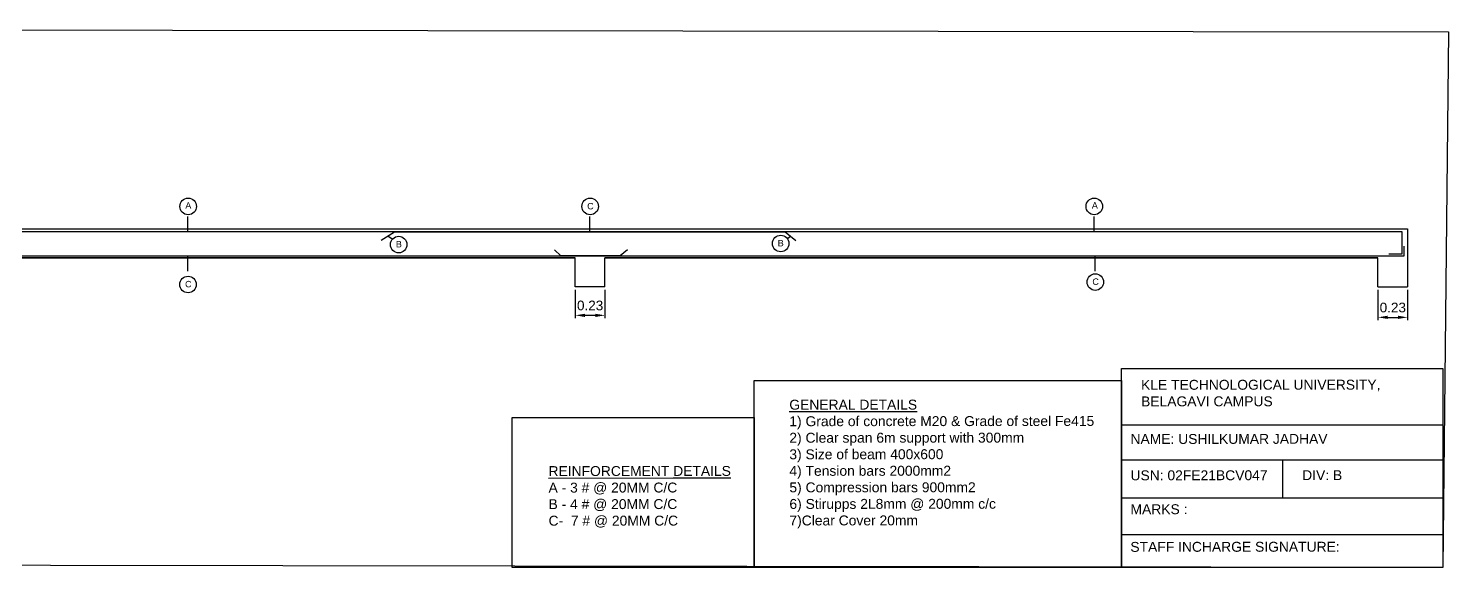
# Model space of a CAD drawing. Header units: metres. Extents: x 2042 to 16147, y 2604 to 5965.
# Drawn here: x 2058.64 to 2069.66, y 2604.8 to 2608.99 of the extents above; entities that cross this region are included whole.
import ezdxf

# ---------------------------------------------------------------- set-up
doc = ezdxf.new("R2010")
doc.units = ezdxf.units.M
doc.styles.get("Standard").update_dxf_attribs({"font": 'arial.ttf'})
doc.dimstyles.new('ISO-25', dxfattribs={"dimtxt": 2.5, "dimasz": 2.5, "dimexe": 1.25, "dimexo": 0.625, "dimtad": 1, "dimtxsty": 'Standard', "dimcen": 2.5, "dimadec": 0, "dimazin": 0, "dimtfac": 1, "dimtmove": 0, "dimatfit": 3, "dimfxl": 1, "dimarcsym": 0})

# ---------------------------------------------------------------- blocks, each defined once
blk = doc.blocks.new('*D3')
at = {"color": 0, "lineweight": -2, "transparency": 16777216}
for p, q in [((2062.881, 2606.958), (2062.881, 2606.737)), ((2063.111, 2606.958), (2063.111, 2606.737)), ((2062.956, 2606.76), (2063.036, 2606.76))]:
    blk.add_line(p, q, dxfattribs=at)
at = {"color": 0, "transparency": 16777216}
for points in [[(2062.956, 2606.772), (2062.956, 2606.747), (2062.881, 2606.76)], [(2063.036, 2606.772), (2063.036, 2606.747), (2063.111, 2606.76)]]:
    blk.add_solid(points, dxfattribs=at)
at = {"layer": 'Defpoints', "color": 0, "transparency": 16777216}
for p in [(2062.881, 2606.98), (2063.111, 2606.98), (2063.111, 2606.76)]:
    blk.add_point(p, dxfattribs=at)
at = {"color": 0, "transparency": 16777216, "insert": (2062.996, 2606.836), "char_height": 0.075, "attachment_point": 5}
blk.add_mtext('0.23', dxfattribs=at)
blk = doc.blocks.new('*D4')
at = {"color": 0, "lineweight": -2, "transparency": 16777216}
for p, q in [((2069.111, 2606.958), (2069.111, 2606.722)), ((2069.341, 2606.958), (2069.341, 2606.722)), ((2069.186, 2606.744), (2069.266, 2606.744))]:
    blk.add_line(p, q, dxfattribs=at)
at = {"color": 0, "transparency": 16777216}
for points in [[(2069.186, 2606.757), (2069.186, 2606.732), (2069.111, 2606.744)], [(2069.266, 2606.757), (2069.266, 2606.732), (2069.341, 2606.744)]]:
    blk.add_solid(points, dxfattribs=at)
at = {"layer": 'Defpoints', "color": 0, "transparency": 16777216}
for p in [(2069.111, 2606.98), (2069.341, 2606.98), (2069.341, 2606.744)]:
    blk.add_point(p, dxfattribs=at)
at = {"color": 0, "transparency": 16777216, "insert": (2069.226, 2606.82), "char_height": 0.075, "attachment_point": 5}
blk.add_mtext('0.23', dxfattribs=at)

msp = doc.modelspace()

# ---------------------------------------------------------------- linework, layer by layer
for p, q in [((2059.874, 2607.407), (2059.874, 2607.527)), ((2062.994, 2607.407), (2062.994, 2607.527)), ((2066.907, 2607.407), (2066.907, 2607.527)), ((2050.421, 2607.43), (2069.341, 2607.43)), ((2069.298, 2607.407), (2050.45, 2607.407)), ((2061.373, 2607.343), (2061.477, 2607.407)), ((2061.46, 2607.35), (2061.425, 2607.375)), ((2061.477, 2607.407), (2064.511, 2607.407)), ((2064.511, 2607.407), (2064.592, 2607.34)), ((2064.527, 2607.356), (2064.551, 2607.373)), ((2069.298, 2607.237), (2069.298, 2607.407)), ((2069.341, 2607.43), (2069.341, 2606.98)), ((2050.433, 2607.222), (2069.314, 2607.222)), ((2059.873, 2607.102), (2059.873, 2607.222)), ((2062.768, 2607.222), (2062.719, 2607.269)), ((2063.23, 2607.222), (2062.768, 2607.222)), ((2063.286, 2607.269), (2063.23, 2607.222)), ((2066.916, 2607.102), (2066.916, 2607.222)), ((2069.196, 2607.237), (2069.298, 2607.237)), ((2069.314, 2607.222), (2069.314, 2607.297)), ((2056.881, 2607.205), (2062.881, 2607.205)), ((2062.881, 2607.205), (2056.881, 2607.205)), ((2062.881, 2606.98), (2062.881, 2607.205)), ((2062.881, 2606.98), (2062.881, 2607.205)), ((2063.111, 2606.98), (2063.111, 2607.205)), ((2063.111, 2607.205), (2069.111, 2607.205)), ((2069.111, 2607.205), (2063.111, 2607.205)), ((2063.111, 2606.98), (2063.111, 2607.205)), ((2063.111, 2607.205), (2069.111, 2607.205)), ((2069.111, 2606.98), (2069.111, 2607.205)), ((2063.111, 2606.98), (2062.881, 2606.98)), ((2069.111, 2606.98), (2069.341, 2606.98)), ((2067.119, 2604.803), (2067.119, 2606.347)), ((2067.119, 2606.347), (2069.614, 2606.347)), ((2069.614, 2606.347), (2069.614, 2604.803)), ((2067.119, 2605.91), (2069.615, 2605.91)), ((2067.119, 2605.639), (2069.615, 2605.639)), ((2068.371, 2605.639), (2068.371, 2605.345)), ((2067.119, 2605.345), (2069.615, 2605.345)), ((2067.119, 2605.06), (2069.615, 2605.06)), ((2069.614, 2604.803), (2067.119, 2604.803))]:
    msp.add_line(p, q)
for points in [[(2069.614, 2604.803), (2049.803, 2604.831), (2049.848, 2608.986), (2069.659, 2608.958)], [(2067.119, 2604.803), (2064.269, 2604.803), (2064.269, 2606.254), (2067.119, 2606.254)], [(2064.269, 2604.803), (2062.391, 2604.803), (2062.391, 2605.966), (2064.269, 2605.966)]]:
    msp.add_lwpolyline(points, close=True)
for centre in [(2059.876, 2607.605), (2062.996, 2607.605), (2066.909, 2607.605), (2061.51, 2607.309), (2064.475, 2607.317), (2059.875, 2606.999), (2066.917, 2607.018)]:
    msp.add_circle(centre, 0.0643)

# ---------------------------------------------------------------- texts
at = {"attachment_point": 1, "rotation": 0.05}
for s, width, gutter_width, heights, insert, char_height in [('A', 0.14816, 12.5, [0], (2059.854, 2607.637), 0.05), ('C', 0.14816, 12.5, [0], (2062.973, 2607.632), 0.05), ('A', 0.14816, 12.5, [0], (2066.89, 2607.638), 0.05), ('B', 0.14816, 12.5, [0], (2061.488, 2607.337), 0.05), ('B', 0.14816, 12.5, [0], (2064.452, 2607.345), 0.05), ('C', 0.14816, 12.5, [0], (2059.852, 2607.027), 0.05), ('C', 0.14816, 12.5, [0], (2066.894, 2607.046), 0.05), ('KLE TECHNOLOGICAL UNIVERSITY, \\PBELAGAVI CAMPUS', 3.05361, 8.165, [0], (2067.272, 2606.259), 0.07697), ('{\\LGENERAL DETAILS\\P}1) Grade of concrete M20 & Grade of steel Fe415\\P2) Clear span 6m support with 300mm\\P3) Size of beam 400x600\\P4) Tension bars 2000mm2\\P5) Compression bars 900mm2\\P6) Stirupps 2L8mm @ 200mm c/c\\P7)Clear Cover 20mm', 3.10891, 7.311, [0], (2064.542, 2606.105), 0.07697), ('NAME: USHILKUMAR JADHAV', 3.46896, 8.165, [0], (2067.19, 2605.839), 0.07697), ('{\\LREINFORCEMENT DETAILS\\P}A - 3 # @ 20MM C/C\\PB - 4 # @ 20MM C/C\\PC-  7 # @ 20MM C/C', 3.83568, 19.243, [1.593], (2062.673, 2605.59), 0.07697), ('USN: 02FE21BCV047         DIV: B', 3.80918, 8.165, [0], (2067.19, 2605.557), 0.07697), ('MARKS :', 3.49476, 8.165, [0], (2067.19, 2605.294), 0.077), ('STAFF INCHARGE SIGNATURE:', 3.43213, 8.165, [0], (2067.189, 2605.002), 0.07697)]:
    msp.add_mtext_dynamic_manual_height_columns(s, width=width, gutter_width=gutter_width, heights=heights, dxfattribs=dict(at, insert=insert, char_height=char_height))

# ---------------------------------------------------------------- dimensions: what is measured, and where the dimension line sits
for base, p1, p2, picture, middle in [((2063.111, 2606.76), (2062.881, 2606.98), (2063.111, 2606.98), '*D3', (2062.996, 2606.76)), ((2069.341, 2606.744), (2069.111, 2606.98), (2069.341, 2606.98), '*D4', (2069.226, 2606.744))]:
    dim = msp.add_linear_dim(base=base, p1=p1, p2=p2, dimstyle='ISO-25', override={"dimscale": 0.15, "dimtxt": 0.5, "dimasz": 0.5, "dimexe": 0.15, "dimexo": 0.15, "dimgap": 0.25, "dimdsep": 46})
    dim.commit()
    dim.dimension.update_dxf_attribs({"geometry": picture, "text_midpoint": middle, "dimtype": 160})

doc.saveas('drawing.dxf')
